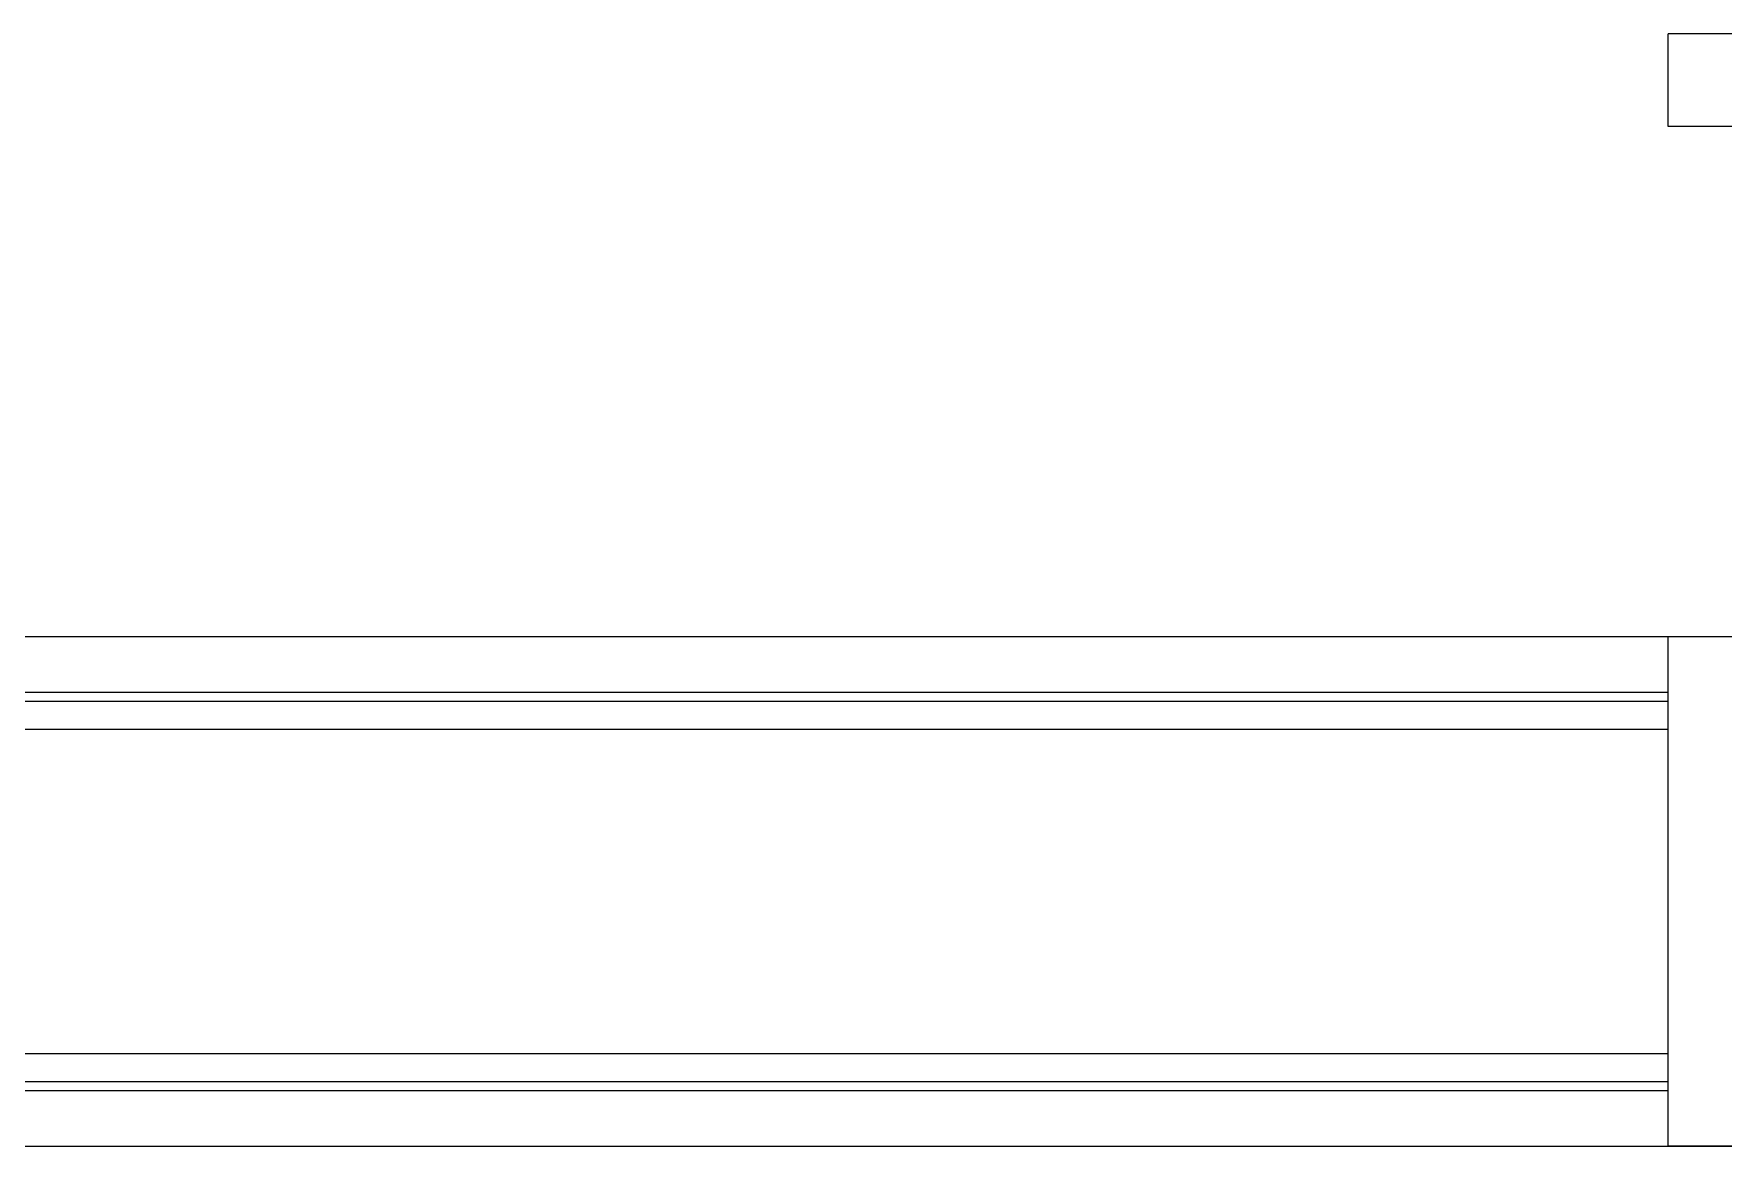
# Model space of a CAD drawing. Extents: x 185 to 567, y -69 to 170.
# Drawn here: x 314.498 to 316.321, y -15.636 to -14.436 of the extents above; entities that cross this region are included whole.
import ezdxf

# ---------------------------------------------------------------- set-up
doc = ezdxf.new("R2010")
doc.units = 0
doc.header["$LTSCALE"] = 0.25
doc.header["$MEASUREMENT"] = 0
doc.layers.get('0').update_dxf_attribs({"linetype": 'CONTINUOUS'})
for name, color, linetype in [('A-ELV 6', 71, 'CONTINUOUS'), ('A-GRC', 8, 'CONTINUOUS'), ('A-groves', 8, 'CONTINUOUS')]:
    doc.layers.add(name, color=color, linetype=linetype)

# ---------------------------------------------------------------- blocks, each defined once
blk = doc.blocks.new('A$C1E3E3395')
for p, q in [((0, 1.1, 0), (0, 1.2, 0)), ((3.72, 1.2, 0), (0, 1.2, 0)), ((0, 1.1, 0), (0, 1.2, 0)), ((3.72, 1.1, 0), (0, 1.1, 0)), ((0, 0.55, 0), (3.72, 0.55, 0)), ((0, 0, 0), (0, 0.55, 0)), ((3.72, 0, 0), (0, 0, 0))]:
    blk.add_line(p, q)

msp = doc.modelspace()

# ---------------------------------------------------------------- linework, layer by layer
at = {"layer": 'A-ELV 6'}
for p, q in [((313.7615, -15.0857), (316.2615, -15.0857)), ((313.7615, -15.1857, 0), (316.2615, -15.1857, 0)), ((313.7615, -15.5357), (316.2615, -15.5357)), ((313.7615, -15.6357, 0), (316.2615, -15.6357, 0))]:
    msp.add_line(p, q, dxfattribs=at)
at = {"layer": 'A-GRC'}
for p, q in [((313.7615, -15.1457, 0), (316.2615, -15.1457, 0)), ((313.7615, -15.1557, 0), (316.2615, -15.1557, 0)), ((313.7615, -15.5657, 0), (316.2615, -15.5657, 0)), ((313.7615, -15.5757, 0), (316.2615, -15.5757, 0))]:
    msp.add_line(p, q, dxfattribs=at)
at = {"layer": 'A-groves'}
for p, q in [((313.7615, -15.0857), (327.5015, -15.0857)), ((313.7615, -15.6357), (327.5015, -15.6357))]:
    msp.add_line(p, q, dxfattribs=at)

# ---------------------------------------------------------------- block references
at = {"layer": 'A-ELV 6'}
msp.add_blockref('A$C1E3E3395', (316.2615, -15.6356, 0), dxfattribs=at)

doc.saveas('drawing.dxf')
